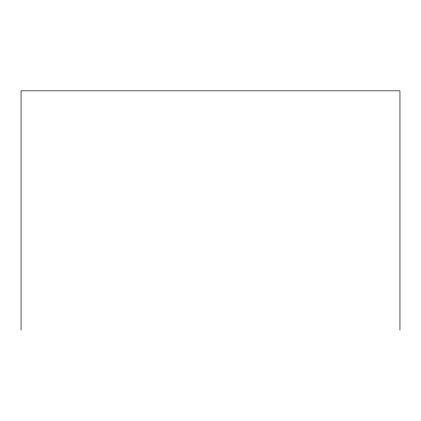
<?xml version="1.0" encoding="UTF-8"?>
<svg xmlns="http://www.w3.org/2000/svg" width="421" height="421" viewBox="0 0 421 421"><rect width="100%" height="100%" fill="white"/><g stroke="black" fill="none" stroke-linecap="round" stroke-linejoin="round"><path stroke-width="0.63" d="M399.95 330.159L399.95 90.841L21.05 90.841L21.05 330.159"/></g></svg>
